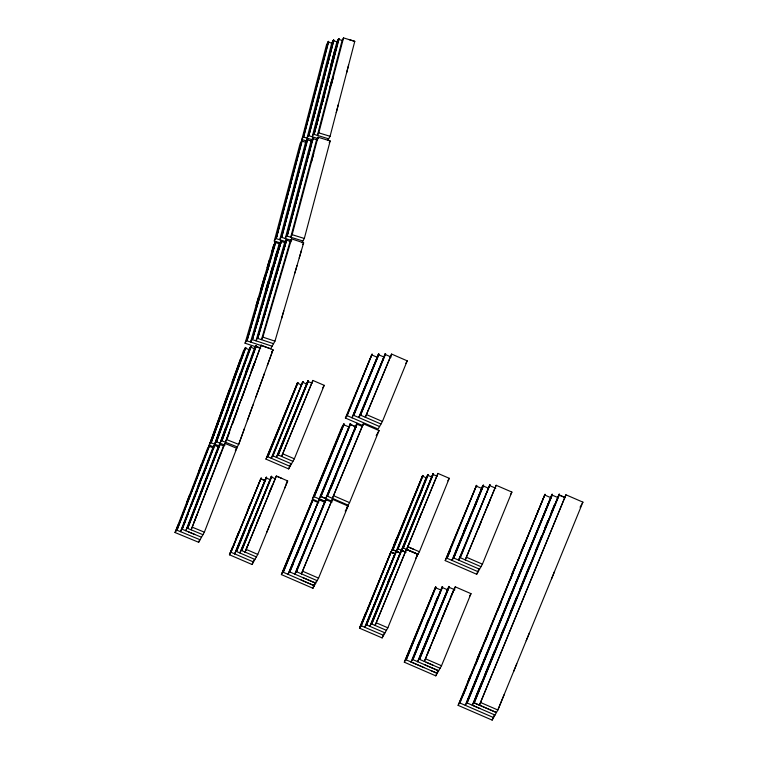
<?xml version="1.0" encoding="UTF-8"?>
<svg xmlns="http://www.w3.org/2000/svg" width="758" height="758" viewBox="0 0 758 758"><rect width="100%" height="100%" fill="white"/><g stroke="black" fill="none" stroke-linecap="round" stroke-linejoin="round"><path stroke-width="1.14" d="M318.085 81.722L320.141 73.81M312.912 139.946L303.266 136.999L328.394 41.368L326.584 44.57L301.836 139.519L306.346 140.903M303.664 137.122L328.764 41.482M333.548 39.985L331.739 43.178L307.018 138.145L308.828 134.943L333.548 39.985L327.769 63.843M333.567 40.78L308.847 135.739L333.946 40.108L333.16 40.657L337.575 42.003M313.348 119.243L319.525 95.499M321.582 87.587L325.703 71.754M334.856 49.715L330.734 65.539M328.64 138.828L313.632 134.242L338.343 39.274L342.635 40.591M338.731 38.601L336.922 41.804L312.201 136.762L314.011 133.569L338.731 38.601L314.409 133.683L313.632 134.242M318.104 117.822L324.253 94.21M328.375 78.377L330.441 70.428M314.03 134.365L339.129 38.724M343.526 37.9L342.095 40.43L317.384 135.388L318.815 132.858L343.526 37.9L354.782 41.349L330.071 136.298L327.683 140.505M301.836 139.519L303.645 136.326L328.394 41.368M327.38 64.515L329.446 56.604M319.772 110.621L321.828 102.747M332.165 63.018L334.231 55.107M316.086 126.444L318.152 118.532M322.264 102.709L324.329 94.797M316.465 125.771L318.531 117.86M322.643 102.036L324.708 94.125M329.739 87.909L331.796 79.997M331.17 85.379L333.226 77.468M336.249 112.563L338.305 104.651M346.548 72.995L348.604 65.084M280.905 243.081L274.273 241.025L300.13 143.518L301.94 140.315L276.481 237.946L275.694 238.495L285.842 241.641M274.273 241.025L276.083 237.822L301.94 140.315M302.338 140.448L276.092 238.628L278.252 230.498M289.025 189.87L291.176 181.74M283.719 228.433L285.87 220.303M288.031 212.183L290.181 204.054M292.332 195.924L294.492 187.804M296.643 179.674L298.804 171.554M300.954 163.425L305.266 147.175M307.416 139.046L305.607 142.248L279.749 239.755L281.559 236.553L307.416 139.046L281.957 236.686L281.18 237.235L291.726 240.494M281.578 237.358L307.814 139.178M312.902 137.785L311.093 140.979L285.245 238.486L287.045 235.293L312.902 137.785L287.443 235.416L286.666 235.965L302.897 240.987M287.064 236.089L313.3 137.909M295.686 203.58L297.837 195.46M308.61 154.831L310.771 146.701M318.009 137.189L316.579 139.709L290.721 237.216L292.152 234.696L318.009 137.189L330.175 140.96L304.318 238.467L301.94 242.674M311.547 161.568L313.698 153.438M260.449 348.329L245.061 343.213L273.771 244.948L275.58 241.755L247.269 340.143L246.492 340.683L270.672 348.737L274.955 341.157L303.645 242.882L291.555 238.865L290.125 241.385L261.444 339.66L262.865 337.139L291.555 238.865M256.109 305.417L258.317 297.856M260.525 290.305L264.94 275.182M267.148 267.631L269.355 260.07M271.563 252.509L273.771 244.948M245.061 343.213L246.871 340.01L275.58 241.755M246.89 340.816L275.95 241.878M267.129 272.113L269.336 264.551M265.973 289.111L268.18 281.55M270.379 273.998L272.586 266.437M274.794 258.876L277.002 251.315M281.019 240.561L252.338 338.826L250.528 342.029L279.209 243.754L281.417 240.693L252.348 339.631L280.631 241.233L285.112 242.721M252.348 339.631L281.417 240.693L279.209 248.254M257.142 323.846L259.35 316.285M261.557 308.724L263.765 301.163M265.963 293.602L268.171 286.05M270.379 278.489L272.586 270.928M274.794 263.367L278.821 248.927M273.524 343.687L257.407 338.324L286.477 239.376L284.667 242.569L255.986 340.844L257.796 337.651L286.477 239.376M257.407 338.324L286.486 240.182L280.252 262.183M264.428 315.773L266.626 308.212M273.25 285.539L275.457 277.978M275.836 277.305L279.873 262.855M257.805 338.447L286.875 239.5M281.578 318.483L283.786 310.922M294.815 273.117L297.022 265.565M299.23 258.004L301.438 250.443M243.555 350.613L245.772 347.534L211.084 442.767L245.374 347.391M243.574 350.575L209.265 445.136L213.576 446.832M211.084 442.767L245.772 347.534M214.656 444.169L248.956 349.609L250.765 346.406L216.845 441.128L214.656 444.169L223.222 420.529M228.944 404.763L231.806 396.889M237.519 381.122L240.381 373.249M224.974 445.145L216.077 441.649L218.749 434.287M218.939 433.766L221.8 425.882M226.756 412.21L229.428 404.857M216.077 441.649L250.765 346.406M256.147 345.43L221.848 440L220.038 443.203L254.337 348.633L256.147 345.43L222.236 440.152L221.848 440.824L256.536 345.582M220.038 443.203L225.751 427.436M228.613 419.562L234.326 403.796M261.15 345.136L225.42 442.236L261.15 345.136L273.022 349.798L267.299 365.564M229.702 431.823L226.85 439.706L238.704 444.377L273.022 349.798L271.591 352.318M232.564 423.949L238.277 408.183M241.139 400.3L246.862 384.543M244.417 428.611L238.704 444.377L236.325 448.584M247.279 420.728L253.001 404.971M255.863 397.088L264.438 373.438M229.267 390L209.265 445.136L213.936 434.059M232.128 382.117L240.703 358.487M228.224 394.672L231.076 386.798M233.938 378.924L236.799 371.041M239.651 363.167L242.513 355.284M216.788 426.185L219.649 418.312M222.511 410.429L225.363 402.555M237.434 382.781L240.485 374.755M242.768 368.066L245.687 360.401M245.763 372.273L248.624 364.39M247.572 369.08L250.434 361.196M251.144 371.306L254.006 363.423M252.575 368.776L255.437 360.893M178.016 524.943L175.089 532.542L198.653 542.283L204.366 532.182L236.761 448.281L224.974 443.411L223.544 445.941L191.149 529.842L224.974 443.411M186.828 502.128L189.765 494.529M198.568 471.713L201.505 464.114M209.284 445.448L207.474 448.641L175.089 532.542L176.898 529.349L209.284 445.448L177.277 529.51L176.898 530.183L209.672 445.609M198.103 485.878L201.059 478.251M201.505 537.232L181.873 529.122L214.647 444.539L212.837 447.741L180.442 531.642L182.252 528.44L214.647 444.539M185.198 521.646L188.145 514.019M191.092 506.391L194.029 498.764M196.976 491.137L199.923 483.509M205.816 468.255L208.753 460.627M181.873 529.122L215.026 444.7M182.252 529.274L185.577 520.973M194.418 498.091L197.364 490.464M203.248 475.209L206.195 467.582M190.173 520.585L196.057 505.33M197.175 502.44L207.834 474.821M210.781 467.193L219.621 444.311L223.809 446.045M187.226 528.212L220 443.638L187.993 527.701L187.226 528.212L202.936 534.703M220 443.638L218.19 446.841L185.795 530.742L189.983 521.371M194.749 509.035L197.554 501.768M187.614 528.373L220.388 443.8M194.095 522.205L197.042 514.587M205.873 491.696L208.82 484.078M217.66 461.186L220.597 453.568M198.653 542.283L199.506 540.075M406.383 549.465L375.106 625.464L406.383 549.465L417.705 554.354L387.85 627.804L382.136 637.904L359.5 628.164L361.689 625.132L360.931 625.634L390.777 552.156L395.089 554.013M391.128 551.568L361.31 625.805M312.883 380.45L281.606 456.449L312.883 380.45L324.206 385.329L294.35 458.808L288.637 468.908L266.001 459.14L297.676 382.477L268.19 456.108L267.811 456.78L298.046 382.629M266.001 459.14L297.676 382.477M281.995 478.488L276.329 476.052L245.061 552.061L276.329 476.052L287.661 480.923L257.777 554.401L252.063 564.502L229.456 554.761L232.488 547.285M235.463 539.952L238.448 532.628M247.383 510.627L250.358 503.293M229.513 554.619L261.103 478.09L230.944 552.099M229.456 554.761L234.298 544.092M237.273 536.759L240.258 529.425M246.208 514.758L252.168 500.09M231.323 551.426L261.103 478.09M273.013 455.046L302.859 381.568L273.013 455.88L273.392 455.207L271.203 458.239L302.859 381.568M266.304 477.189L234.658 553.861L266.304 477.189L236.847 550.829L236.089 551.331L254.915 559.451M236.468 551.502L266.693 477.351M308.061 380.668L276.405 457.349L308.061 380.668L277.835 454.819L292.929 461.338M308.07 381.511L278.214 454.99L308.449 380.838M248.814 530.913L251.798 523.57M256.213 513.697L259.189 506.344M241.29 550.431L271.516 476.28L242.048 549.929L241.29 550.431L256.346 556.922M271.516 476.28L239.86 552.961L244.048 543.903M260.155 504.231L262.998 497.248M241.669 550.602L271.895 476.45M245.061 552.061L248.046 544.708M257 522.669L259.985 515.317M268.938 493.278L271.923 485.925M288.637 468.908L290.418 464.521M252.063 564.502L253.845 560.115M266.74 532.353L269.725 525.01M284.667 488.266L287.661 480.923L286.23 483.443M365.46 613.487L359.5 628.164L391.156 551.483M361.31 624.962L422.699 475.446L393.231 549.095L392.464 549.597L400.016 552.838M394.018 544.775L397.012 537.431M391.033 552.127L395.354 553.975L391.033 552.127L422.699 475.446M392.852 549.768L423.087 475.607M396.358 550.583L366.133 624.734L366.891 624.222L396.358 550.583L364.702 627.264L366.891 624.222M366.512 624.905L396.747 550.753M398.054 548.858L428.289 474.707L426.091 477.748L396.245 551.218L398.433 548.186L397.675 548.697L427.521 475.219L431.719 477.028M398.054 548.025L427.9 474.546M419.335 496.755L422.32 489.412M387.812 582.277L390.796 574.934M401.569 549.692L369.904 626.364L401.569 549.692L372.102 623.322L371.335 623.834L386.419 630.324M389.621 579.074L392.606 571.731M397.675 548.697L406.061 552.298L401.446 550.317L433.112 473.646L403.644 547.285L402.877 547.797L417.971 554.278L406.658 549.417L409.642 542.074M371.714 623.995L401.948 549.853M401.446 550.317L433.112 473.646M403.265 547.958L433.491 473.816M418.596 520.026L421.581 512.683M437.935 473.418L406.658 549.417L437.935 473.418L449.257 478.298L419.401 551.748L415.592 558.485M382.136 637.904L383.842 633.707M449.977 551.047L446.651 558.087L478.127 571.74M496.158 485.272L465.251 559.859L496.158 485.272L511.896 492.075L482.41 564.16L476.697 574.261L445.221 560.607L476.536 485.376L447.04 558.248L450.366 550.374M463.688 531.538L466.634 524.328M465.118 529.008L468.065 521.807M481.055 490.056L482.799 485.774L488.427 488.209M481.434 489.384L483.566 485.272L453.71 558.002L456.269 550.63M474.347 507.557L477.284 500.356M474.726 506.884L477.673 499.683M345.383 418.028L372.026 354.194L347.192 415.668L347.581 414.996L345.383 418.028L362.997 425.655M281.398 574.592L312.722 499.342L281.398 574.592L312.855 588.227L318.568 578.127L348.074 506.06L332.345 499.247L301.409 573.834L332.345 499.247M318.91 501.929L312.41 499.115L341.896 427.057L344.094 424.025L314.219 496.755L344.094 424.025M347.192 414.834L372.026 354.194M312.41 499.115L343.706 423.864M283.208 572.233L313.092 499.503L283.587 571.56L282.819 572.072L314.286 585.707L301.172 580.022M324.689 501.294L319.08 498.859L350.376 423.608L321.269 495.827L320.511 496.338L350.376 423.608M379.55 426.536L353.455 415.242L378.668 353.929L352.034 417.762L378.668 353.929M293.213 564.104L289.499 571.816L318.995 499.749L325.286 502.478M319.374 499.077L288.068 574.346L319.374 499.077L289.878 571.987M353.455 415.242L378.668 354.763M320.89 496.499L350.755 423.769M353.844 415.403L379.047 354.09M296.16 556.893L302.063 542.491M305.294 549.266L308.203 542.16M360.107 414.977L385.32 353.664L360.874 414.465L360.107 414.977L380.98 424.016M296.17 571.57L326.054 498.83L296.17 571.57L317.138 580.656M317.318 520.159L320.227 513.043M357.046 423.352L325.741 498.603L357.046 423.352L354.479 430.724M360.486 415.138L385.699 353.825M330.886 488.37L336.789 473.958M339.736 466.748L345.629 452.337M348.585 445.136L351.532 437.925M363.328 423.769L332.411 498.347L363.328 423.769L379.057 430.582L349.561 502.63L346.709 507.68M391.583 354.071L365.328 417.232L391.583 354.071L407.236 360.846L382.411 421.486L378.119 429.066L346.813 415.507M314.646 583.859L312.855 588.227L315.385 582.049M445.221 560.607L476.536 485.376M450.896 596.584L455.274 586.853L471.002 593.666L441.507 665.742L435.784 675.842L404.327 662.208L435.642 586.938L406.525 659.176L405.757 659.678L437.214 673.312L430.667 670.479M404.327 662.208L435.642 586.938M406.146 659.848L436.03 587.099M456.411 550.308L462.172 536.219M462.57 535.243L465.649 527.71M468.728 520.178L471.808 512.645M474.887 505.122L482.799 485.774L453.322 557.831L479.558 569.211M416.9 647.54L419.847 640.33M425.75 625.918L428.706 618.708M434.599 604.297L437.555 597.086M424.11 667.637L410.997 661.952L442.312 586.683L413.195 658.92L412.428 659.422L442.312 586.683M453.71 558.002L483.566 485.272M415.592 651.965L418.369 645.172M432.268 611.213L434.779 605.083M412.816 659.593L442.7 586.853M463.327 549.702L458.571 560.115L489.858 484.845L460.002 557.585L480.989 566.69M489.858 484.845L460.381 557.755M440.076 668.262L419.098 659.176L448.982 586.436L417.677 661.696L448.982 586.436M419.487 659.337L449.371 586.597L419.866 658.664L419.098 659.176M478.469 528.506L481.415 521.305M487.309 506.884L490.255 499.683M453.853 589.373L424.347 661.45L455.274 586.853M427.294 654.239L430.241 647.029M433.197 639.828L439.1 625.416M442.047 618.206L447.95 603.794M476.697 574.261L478.933 568.803M435.784 675.842L438.02 670.385M467.572 682.295L470.718 674.611M477.009 659.233L480.155 651.539M511.622 574.659L514.767 566.965M521.059 551.587L524.204 543.903M565.913 494.785L479.426 705.158L565.913 494.785L582.911 502.147L497.864 710L492.15 720.1L458.135 705.366L545.002 494.311L459.556 702.837L493.572 717.57M463.091 694.48L458.135 705.366M469.382 679.102L472.528 671.408M478.819 656.03L481.965 648.346M485.111 640.652L488.256 632.968M513.431 571.456L516.577 563.772M522.868 548.394L526.014 540.7M535.451 517.638L538.597 509.945M544.509 495.239L545.381 494.481M545.002 494.311L459.945 703.007M463.091 695.304L466.246 687.61M475.692 664.51L478.848 656.816M485.148 641.42L488.294 633.716M497.75 610.626L500.896 602.932M510.352 579.832L513.498 572.138M552.478 494.415L467.421 702.259L465.232 705.3L552.099 494.244L466.663 702.77L495.002 715.05M552.099 494.244L466.663 702.77L467.421 702.259M467.042 702.931L552.099 495.088M479.88 708.503L472.329 705.224L559.196 494.178L474.517 702.192L473.759 702.704L559.196 494.178M475.474 697.531L481.775 682.134M484.93 674.43L494.377 651.34M500.678 635.943L503.833 628.249M510.125 612.843L516.435 597.456M519.581 589.752L529.027 566.662M535.328 551.265L541.629 535.868M544.784 528.165L547.93 520.471M551.085 512.768L554.231 505.074M483.206 679.604L486.361 671.91M472.329 705.224L477.303 694.29M493.136 655.604L496.3 647.872M508.959 616.917L512.133 609.186M527.956 570.499L531.131 562.758M543.789 531.813L546.963 524.072M474.138 702.865L559.575 494.339M492.15 720.1L494.387 714.633M504.155 694.603L497.864 710L480.856 702.628M513.611 671.512L516.757 663.809M526.213 640.718L529.359 633.015M551.417 579.131L554.562 571.428M329.228 142.637L330.175 140.96M302.688 244.569L303.645 242.882M251.154 346.558L216.466 441.8L216.845 441.128M235.331 450.802L236.761 448.281M303.247 381.738L302.48 382.24L306.677 384.05M261.491 478.26L260.724 478.762L265.035 480.619L260.724 478.762M322.775 387.859L324.206 385.329M231.266 552.402L231.266 551.559M372.026 355.028L372.405 354.356M385.32 353.664L358.676 417.497L360.874 414.465M357.046 424.196L357.425 423.514L327.56 496.244L327.551 495.41M319.08 498.859L321.269 495.827M319.383 499.92L319.762 499.247M326.054 498.83L294.739 574.09L296.928 571.058L296.549 571.731L326.433 498.991M405.805 363.376L407.236 360.846M376.195 435.632L379.057 430.582M345.212 511.11L348.074 506.06M428.289 474.707L427.521 475.219M391.166 552.317L391.545 551.644M447.826 480.828L449.257 478.298M416.748 556.031L417.705 554.354M476.886 485.527L476.157 486.049L482.06 488.597M483.178 485.101L451.901 560.361L454.089 557.329M490.246 485.016L489.479 485.527L495.779 488.247M410.997 661.952L413.195 658.92M510.475 494.604L511.896 492.075M469.581 596.195L471.002 593.666M580.06 507.197L581.49 504.676M581.964 503.833L582.911 502.147M328.385 42.154L332.516 43.414M349.154 39.624L354.782 41.349M318.815 132.858L330.071 136.298M308.449 135.616L318.379 138.657M317.593 140.022L312.921 138.581M311.547 141.121L307.435 139.851M305.976 142.362L301.949 141.121M292.152 234.696L304.318 238.467M286.098 240.049L291.129 241.726M275.201 242.427L279.588 243.886M262.865 337.139L274.955 341.157M251.95 339.499L272.103 346.207M245.384 348.206L249.941 349.997M255.768 346.103L260.714 348.055M250.386 347.079L254.783 348.803M221.459 440.673L237.273 446.898M210.696 442.615L219.318 446.007M214.258 445.221L218.626 447.021M208.905 446.121L213.813 448.149M192.579 527.312L204.366 532.182M188.41 531.822L194.958 534.523M176.51 530.022L200.074 539.753M266.314 478.023L270.123 479.662M413.745 549.323L408.088 546.888L419.401 551.748M307.682 381.34L311.993 383.207M297.297 383.15L301.608 385.007M437.044 476.176L433.112 474.489M426.631 477.976L422.699 476.28M271.127 476.962L275.448 478.81M392.464 549.597L400.432 553.027M246.492 549.531L257.777 554.401M230.887 552.231L253.485 561.972M376.536 622.934L387.85 627.804M384.988 632.854L366.133 624.734L395.979 551.255L400.177 553.065M360.931 625.634L383.567 635.375M391.194 357.046L385.32 354.498M378.289 354.602L383.88 357.018M371.638 354.867L377.512 357.406M558.807 494.851L565.288 497.655L559.196 495.012M366.749 414.711L382.411 421.486M551.71 494.917L558.011 497.646M544.614 494.983L550.99 497.75M361.907 426.299L356.658 424.025L327.172 496.083L348.14 505.16M350.376 424.452L356.279 427M343.706 424.698L349.22 427.086M283.037 453.928L294.35 458.808M272.634 455.719L291.498 463.858M267.432 456.61L290.068 466.388M333.842 495.827L349.561 502.63M332.032 501.332L320.511 496.338L327.058 499.171M325.665 499.503L331.957 502.222M313.84 496.594L325.362 501.588M312.343 500.015L318.237 502.573M401.181 550.365L405.492 552.222M435.642 587.772L441.156 590.169M302.603 577.501L315.707 583.177L289.499 571.816M426.091 662.208L433.083 665.23M424.66 664.728L431.653 667.76M432.088 667.95L438.645 670.792L412.428 659.422M349.997 424.281L355.606 426.716M466.672 557.338L482.41 564.16M448.603 587.109L454.895 589.828M447.552 589.79L442.312 587.526M302.84 571.314L318.568 578.127M425.778 658.92L441.507 665.742M496.433 712.52L473.759 702.704L496.433 712.52"/></g></svg>
